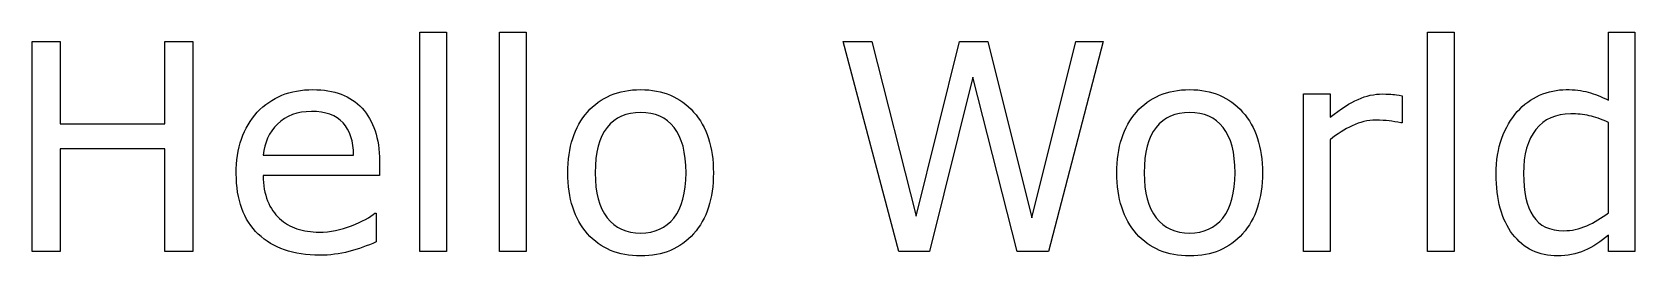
# Model space of a CAD drawing. Extents: x 29 to 195, y 177 to 201.
import ezdxf

# ---------------------------------------------------------------- set-up
doc = ezdxf.new("R2010")
doc.units = 0
doc.layers.add('Layer_1', color=7, linetype='CONTINUOUS')

msp = doc.modelspace()

# ---------------------------------------------------------------- linework, layer by layer
at = {"layer": 'Layer_1', "color": 7}
for points in [[(45.328541, 177.85715), (42.428151, 177.85715), (42.428151, 188.535855), (31.544362, 188.535855), (31.544362, 177.85715), (28.643973, 177.85715), (28.643973, 199.668671), (31.544362, 199.668671), (31.544362, 191.113994), (42.428151, 191.113994), (42.428151, 199.668671), (45.328541, 199.668671)], [(71.637137, 177.85715), (68.883231, 177.85715), (68.883231, 200.65011), (71.637137, 200.65011)], [(79.898856, 177.85715), (77.14495, 177.85715), (77.14495, 200.65011), (79.898856, 200.65011)], [(139.752366, 199.668671), (134.08342, 177.85715), (130.81682, 177.85715), (126.23186, 195.962627), (121.749437, 177.85715), (118.556079, 177.85715), (112.784593, 199.668671), (115.758227, 199.668671), (120.343187, 181.533912), (124.854905, 199.668671), (127.799243, 199.668671), (132.354907, 181.358135), (136.910571, 199.668671)], [(176.168384, 177.85715), (173.414477, 177.85715), (173.414477, 200.65011), (176.168384, 200.65011)], [(96.480887, 186.030964)], [(99.322682, 186.030964)], [(153.43401, 186.030964)], [(156.275807, 186.030964)], [(192.164477, 181.885521)]]:
    msp.add_lwpolyline(points, close=True, dxfattribs=at)
for points in [[(192.164477, 193.560208), (192.164477, 200.650054), (194.918383, 200.650054), (194.918383, 177.85715)], [(163.307044, 189.473414), (163.307044, 177.857206), (160.553137, 177.857206), (160.553137, 194.219518), (163.307055, 194.219518), (163.307055, 191.802529)], [(170.763109, 194.04377), (170.763109, 191.216523)], [(170.763109, 191.216523), (170.616614, 191.216523)], [(192.164477, 181.885465), (192.164477, 191.275115)], [(52.623465, 187.862031), (61.998463, 187.862031)], [(64.679136, 187.2468), (64.679128, 185.752658)], [(64.679128, 185.752658), (52.623465, 185.752658)], [(64.210377, 181.856183), (64.356871, 181.856183), (64.356871, 178.853244)], [(194.918383, 177.85715), (192.164477, 177.85715), (192.164477, 179.571005)]]:
    msp.add_lwpolyline(points, dxfattribs=at)
for points in [[(52.008239, 192.315146), (53.473082, 193.887411), (55.39691, 194.673543), (57.779722, 194.673543)], [(57.779722, 194.673543), (59.986753, 194.673543), (61.685972, 194.029011), (62.877379, 192.739946)], [(86.256278, 192.344457), (87.623465, 193.897181), (89.464285, 194.673543), (91.778737, 194.673543)], [(91.778737, 194.673543), (94.073659, 194.673543), (95.904713, 193.897181), (97.271901, 192.344457)], [(143.209403, 192.344457), (144.576591, 193.897181), (146.41741, 194.673543), (148.731863, 194.673543)], [(148.731863, 194.673543), (151.026784, 194.673543), (152.857839, 193.897181), (154.225026, 192.344457)], [(185.030688, 194.087622), (185.919359, 194.478236), (186.837328, 194.673543), (187.784595, 194.673543)], [(187.784595, 194.673543), (188.643969, 194.673543), (189.405687, 194.580756), (190.06975, 194.395181)], [(163.307055, 191.802529), (164.400805, 192.68142), (165.362719, 193.301537), (166.192798, 193.662879)], [(166.192798, 193.662879), (167.032641, 194.033972), (167.887133, 194.219518), (168.756273, 194.219518)], [(168.756273, 194.219518), (169.23479, 194.219518), (169.58147, 194.204872), (169.796313, 194.175581)], [(169.796313, 194.175581), (170.011157, 194.156117), (170.333422, 194.11218), (170.763109, 194.04377)], [(182.716234, 192.388394), (183.380297, 193.13058), (184.151782, 193.696989), (185.030688, 194.087622)], [(190.06975, 194.395181), (190.733813, 194.219433), (191.432055, 193.941109), (192.164477, 193.560208)], [(49.825621, 185.94309), (49.825621, 188.618863), (50.553161, 190.742882), (52.008239, 192.315146)], [(57.633231, 192.403049), (56.158621, 192.403049), (54.981864, 191.968479), (54.102957, 191.099339)], [(60.899831, 191.216523), (60.18694, 192.00754), (59.098073, 192.403049), (57.633231, 192.403049)], [(61.998463, 187.862031), (61.988636, 189.307342), (61.622426, 190.425506), (60.899831, 191.216523)], [(62.877379, 192.739946), (64.078551, 191.450901), (64.679136, 189.619852), (64.679136, 187.2468)], [(84.220143, 186.030964), (84.220143, 188.696986), (84.898855, 190.801483), (86.256278, 192.344457)], [(91.778737, 192.30052), (90.284597, 192.30052), (89.122488, 191.782932), (88.292409, 190.747757)], [(95.235769, 190.747757), (94.40569, 191.782932), (93.253346, 192.30052), (91.778737, 192.30052)], [(97.271901, 192.344457), (98.639088, 190.801483), (99.322682, 188.696986), (99.322682, 186.030964)], [(141.173269, 186.030964), (141.173269, 188.696986), (141.85198, 190.801483), (143.209403, 192.344457)], [(148.731863, 192.30052), (147.237723, 192.30052), (146.075614, 191.782932), (145.245535, 190.747757)], [(152.188894, 190.747757), (151.358816, 191.782932), (150.206472, 192.30052), (148.731863, 192.30052)], [(154.225026, 192.344457), (155.592214, 190.801483), (156.275807, 188.696986), (156.275807, 186.030964)], [(168.053136, 191.494885), (167.203527, 191.494885), (166.383214, 191.304463), (165.592199, 190.923619)], [(169.415442, 191.421751), (169.034582, 191.470507), (168.580481, 191.494885), (168.053136, 191.494885)], [(170.616614, 191.216523), (170.206458, 191.314224), (169.806067, 191.382633), (169.415442, 191.421751)], [(181.104905, 189.619852), (181.505297, 190.70382), (182.042407, 191.626668), (182.716234, 192.388394)], [(188.253343, 192.154082), (186.710375, 192.154082), (185.509204, 191.616973), (184.649828, 190.542756)], [(190.172288, 191.963594), (189.586351, 192.090586), (188.946703, 192.154082), (188.253343, 192.154082)], [(192.164477, 191.275115), (191.422289, 191.607146), (190.758226, 191.836639), (190.172288, 191.963594)], [(54.102957, 191.099339), (53.233815, 190.230198), (52.740651, 189.151096), (52.623465, 187.862031)], [(88.292409, 190.747757), (87.472097, 189.722372), (87.061941, 188.150107), (87.061941, 186.030964)], [(96.480887, 186.030964), (96.480887, 188.150107), (96.065848, 189.722372), (95.235769, 190.747757)], [(145.245535, 190.747757), (144.425222, 189.722372), (144.015066, 188.150107), (144.015066, 186.030964)], [(153.43401, 186.030964), (153.43401, 188.150107), (153.018971, 189.722372), (152.188894, 190.747757)], [(165.592199, 190.923619), (164.801184, 190.552526), (164.039465, 190.069124), (163.307044, 189.473414)], [(180.51897, 185.91378), (180.51897, 187.300507), (180.714282, 188.535865), (181.104905, 189.619852)], [(184.649828, 190.542756), (183.790452, 189.468539), (183.360764, 187.945096), (183.360764, 185.972428)], [(52.110777, 179.673562), (50.58734, 181.148164), (49.825621, 183.238006), (49.825621, 185.94309)], [(52.623465, 185.752658), (52.623465, 184.746794), (52.774832, 183.867883), (53.077567, 183.115928)], [(86.256278, 179.717499), (84.898855, 181.260472), (84.220143, 183.364961), (84.220143, 186.030964)], [(87.061941, 186.030964), (87.061941, 183.980192), (87.47698, 182.422583), (88.307059, 181.358135)], [(95.22112, 181.34348), (96.060965, 182.398157), (96.480887, 183.960652), (96.480887, 186.030964)], [(99.322682, 186.030964), (99.322682, 183.364961), (98.639088, 181.260472), (97.271901, 179.717499)], [(143.209403, 179.717499), (141.85198, 181.260472), (141.173269, 183.364961), (141.173269, 186.030964)], [(144.015066, 186.030964), (144.015066, 183.980192), (144.430106, 182.422583), (145.260184, 181.358135)], [(152.174245, 181.34348), (153.014088, 182.398157), (153.43401, 183.960652), (153.43401, 186.030964)], [(156.275807, 186.030964), (156.275807, 183.364961), (155.592214, 181.260472), (154.225026, 179.717499)], [(182.232836, 179.658907), (181.090259, 181.162819), (180.51897, 183.247776), (180.51897, 185.91378)], [(183.360764, 185.972428), (183.360764, 184.029071), (183.692796, 182.549584), (184.356859, 181.533969)], [(53.077567, 183.115928), (53.380301, 182.373742), (53.79534, 181.763395), (54.322682, 181.284888)], [(54.322682, 181.284888), (54.830495, 180.816132), (55.431081, 180.46457), (56.124439, 180.230202)], [(61.793385, 180.537817), (62.926198, 180.987033), (63.731862, 181.426488), (64.210377, 181.856183)], [(88.307059, 181.358135), (89.137136, 180.303439), (90.294362, 179.776091), (91.778737, 179.776091)], [(91.778737, 179.776091), (93.243582, 179.776091), (94.391043, 180.298554), (95.22112, 181.34348)], [(145.260184, 181.358135), (146.090261, 180.303439), (147.247487, 179.776091), (148.731863, 179.776091)], [(148.731863, 179.776091), (150.196707, 179.776091), (151.344168, 180.298554), (152.174245, 181.34348)], [(184.356859, 181.533969), (185.020922, 180.528104), (186.085375, 180.025172), (187.550218, 180.025172)], [(189.923267, 180.537874), (190.724047, 180.889427), (191.471117, 181.338643), (192.164477, 181.885521)], [(58.468198, 177.476287), (55.753356, 177.476287), (53.634215, 178.208712), (52.110777, 179.673562)], [(56.124439, 180.230202), (56.827566, 179.995814), (57.59905, 179.87862), (58.438894, 179.87862)], [(58.438894, 179.87862), (59.552174, 179.87862), (60.670338, 180.098353), (61.793385, 180.537817)], [(91.778737, 177.403039), (89.464285, 177.403039), (87.623465, 178.174526), (86.256278, 179.717499)], [(97.271901, 179.717499), (95.904713, 178.174526), (94.073659, 177.403039), (91.778737, 177.403039)], [(148.731863, 177.403039), (146.41741, 177.403039), (144.576591, 178.174526), (143.209403, 179.717499)], [(154.225026, 179.717499), (152.857839, 178.174526), (151.026784, 177.403039), (148.731863, 177.403039)], [(186.891038, 177.403039), (184.937914, 177.403039), (183.38518, 178.154995), (182.232836, 179.658907)], [(187.550218, 180.025172), (188.331469, 180.025172), (189.122485, 180.196072), (189.923267, 180.537874)], [(64.356871, 178.853244), (63.429137, 178.462611), (62.481871, 178.135465), (61.515074, 177.871805)], [(189.68889, 177.974334), (188.829516, 177.593471), (187.896899, 177.403039), (186.891038, 177.403039)], [(192.164477, 179.571005), (191.373461, 178.88742), (190.548266, 178.355197), (189.68889, 177.974334)], [(61.515074, 177.871805), (60.548276, 177.608126), (59.532651, 177.476287), (58.468198, 177.476287)]]:
    msp.add_open_spline(points, degree=3, dxfattribs=at)

doc.saveas('drawing.dxf')
